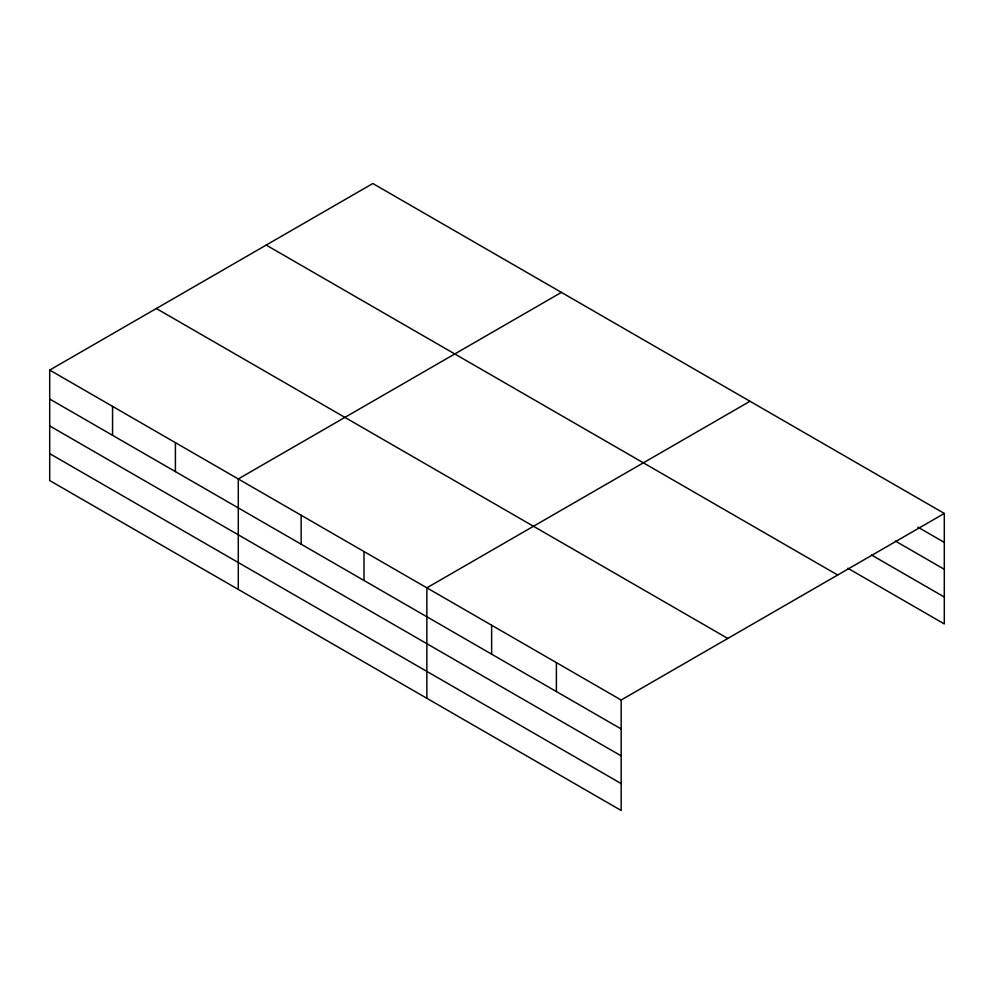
<?xml version="1.0" encoding="UTF-8"?>
<svg xmlns="http://www.w3.org/2000/svg" width="994" height="994" viewBox="0 0 994 994"><rect width="100%" height="100%" fill="white"/><g stroke="black" fill="none" stroke-linecap="round" stroke-linejoin="round"><path stroke-width="1.49" d="M49.7 370.079L621.163 700.012L621.163 810.483L49.7 480.549L49.7 370.079L372.837 183.517L944.3 513.451L944.3 623.921L847.807 568.22M561.424 292.385L238.287 478.946L238.287 589.43M749.998 401.265L426.861 587.827L426.861 698.31M621.163 700.012L944.3 513.451M917.86 527.131L944.3 542.389M895.395 541.059L944.3 569.301M871.601 555.05L944.3 597.021M266.206 245.083L837.669 575.004M156.331 308.513L727.794 638.446M49.7 399.029L621.163 728.95M49.7 425.929L621.163 755.862M49.7 453.649L621.163 783.583M556.391 662.613L556.391 691.563M491.632 625.226L491.632 654.164M364.003 551.533L364.003 580.484M301.145 515.24L301.145 544.19M175.416 442.665L175.416 471.603M112.558 406.372L112.558 435.31"/></g></svg>
